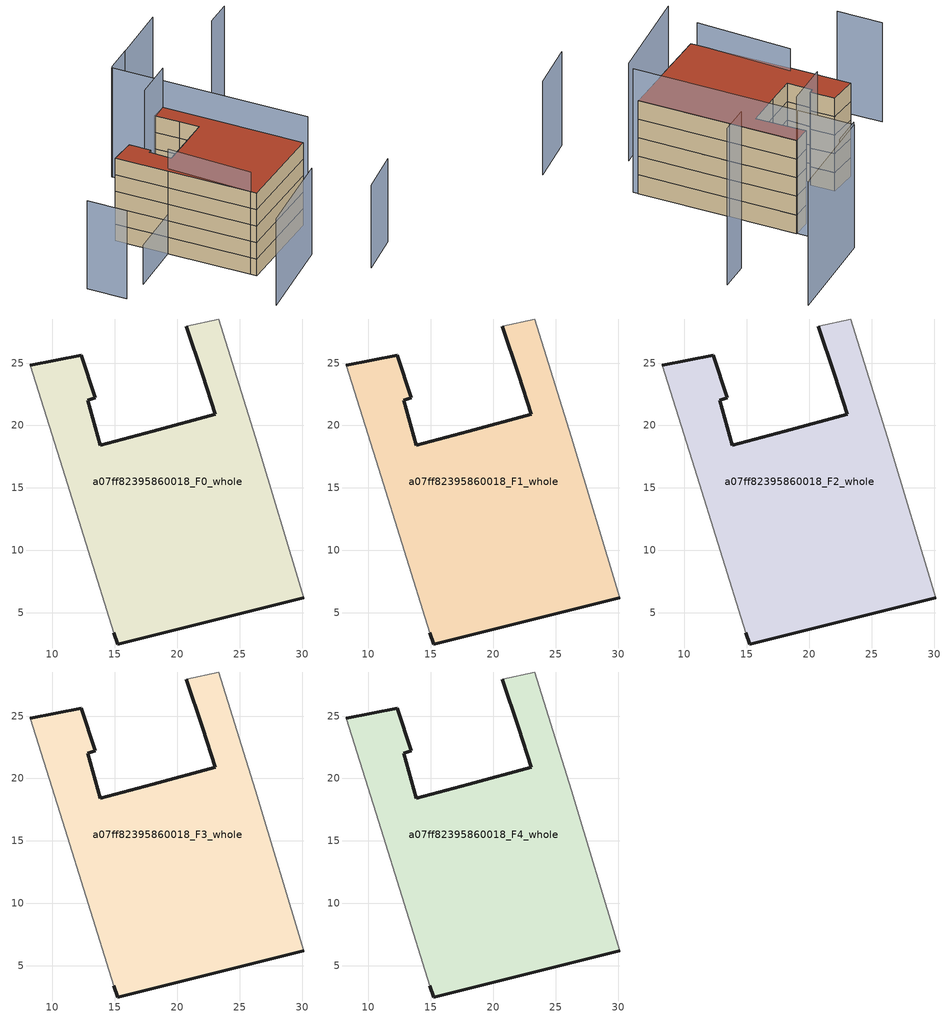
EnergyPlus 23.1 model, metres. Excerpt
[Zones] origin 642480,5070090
a07ff82395860018_F0_whole
 floor ground (EU_floor_Construction): 23.34,28.52 26.24,19.12 30.14,6.21 15.23,2.51 14.93,3.41 10.83,16.52 8.23,24.83 12.33,25.63 13.43,22.22 12.83,22.02 13.83,18.42 18.03,19.52 23.04,20.92 22.04,24.02 20.74,27.92 z0
 wall outside (EU_wall_Construction): 14.93,3.41 15.23,2.51 30.14,6.21 / 20.74,27.92 22.04,24.02 23.04,20.92 18.03,19.52 13.83,18.42 12.83,22.02 13.43,22.22 12.33,25.63 8.23,24.83 z0:3
 wall adiabatic (EU_wall_Construction): 8.23,24.83 10.83,16.52 14.93,3.41 / 30.14,6.21 26.24,19.12 23.34,28.52 20.74,27.92 z0:3
a07ff82395860018_F1_whole
 floor to a07ff82395860018_F0_whole (EU_floor_Construction): 23.34,28.52 26.24,19.12 30.14,6.21 15.23,2.51 14.93,3.41 10.83,16.52 8.23,24.83 12.33,25.63 13.43,22.22 12.83,22.02 13.83,18.42 18.03,19.52 23.04,20.92 22.04,24.02 20.74,27.92 z3
 wall outside (EU_wall_Construction): 14.93,3.41 15.23,2.51 30.14,6.21 / 20.74,27.92 22.04,24.02 23.04,20.92 18.03,19.52 13.83,18.42 12.83,22.02 13.43,22.22 12.33,25.63 8.23,24.83 z3:6
 wall adiabatic (EU_wall_Construction): 8.23,24.83 10.83,16.52 14.93,3.41 / 30.14,6.21 26.24,19.12 23.34,28.52 20.74,27.92 z3:6
a07ff82395860018_F2_whole
 floor to a07ff82395860018_F1_whole (EU_floor_Construction): 23.34,28.52 26.24,19.12 30.14,6.21 15.23,2.51 14.93,3.41 10.83,16.52 8.23,24.83 12.33,25.63 13.43,22.22 12.83,22.02 13.83,18.42 18.03,19.52 23.04,20.92 22.04,24.02 20.74,27.92 z6
 wall outside (EU_wall_Construction): 14.93,3.41 15.23,2.51 30.14,6.21 / 20.74,27.92 22.04,24.02 23.04,20.92 18.03,19.52 13.83,18.42 12.83,22.02 13.43,22.22 12.33,25.63 8.23,24.83 z6:9
 wall adiabatic (EU_wall_Construction): 8.23,24.83 10.83,16.52 14.93,3.41 / 30.14,6.21 26.24,19.12 23.34,28.52 20.74,27.92 z6:9
a07ff82395860018_F3_whole
 floor to a07ff82395860018_F2_whole (EU_floor_Construction): 23.34,28.52 26.24,19.12 30.14,6.21 15.23,2.51 14.93,3.41 10.83,16.52 8.23,24.83 12.33,25.63 13.43,22.22 12.83,22.02 13.83,18.42 18.03,19.52 23.04,20.92 22.04,24.02 20.74,27.92 z9
 wall outside (EU_wall_Construction): 14.93,3.41 15.23,2.51 30.14,6.21 / 20.74,27.92 22.04,24.02 23.04,20.92 18.03,19.52 13.83,18.42 12.83,22.02 13.43,22.22 12.33,25.63 8.23,24.83 z9:12
 wall adiabatic (EU_wall_Construction): 8.23,24.83 10.83,16.52 14.93,3.41 / 30.14,6.21 26.24,19.12 23.34,28.52 20.74,27.92 z9:12
a07ff82395860018_F4_whole
 floor to a07ff82395860018_F3_whole (EU_floor_Construction): 23.34,28.52 26.24,19.12 30.14,6.21 15.23,2.51 14.93,3.41 10.83,16.52 8.23,24.83 12.33,25.63 13.43,22.22 12.83,22.02 13.83,18.42 18.03,19.52 23.04,20.92 22.04,24.02 20.74,27.92 z12
 wall outside (EU_wall_Construction): 14.93,3.41 15.23,2.51 30.14,6.21 / 20.74,27.92 22.04,24.02 23.04,20.92 18.03,19.52 13.83,18.42 12.83,22.02 13.43,22.22 12.33,25.63 8.23,24.83 z12:15
 wall adiabatic (EU_wall_Construction): 8.23,24.83 10.83,16.52 14.93,3.41 / 30.14,6.21 26.24,19.12 23.34,28.52 20.74,27.92 z12:15
 roof outside (EU_roof_Construction): 30.14,6.21 26.24,19.12 23.34,28.52 20.74,27.92 22.04,24.02 23.04,20.92 18.03,19.52 13.83,18.42 12.83,22.02 13.43,22.22 12.33,25.63 8.23,24.83 10.83,16.52 14.93,3.41 15.23,2.51 z15
shading: 28.18,-9.13 35.17,-6.38 z0:15.1; 11.22,-5 25.04,0.07 z0:15.7; -4.35,19.42 -2.38,13.12 z0:16; 11.38,16.87 14.93,3.41 z0:18.6; 30.34,5.55 20.84,36.53 / 20.84,36.53 35.18,40.93 z0:19.9; 10.83,16.52 2.13,13.81 z0:7.1; 23.34,28.52 17.03,26.6 z0:22.1; 38.66,29.6 34.46,28.39 z0:25.2; 25.14,37.76 20.85,36.46 z0:20.2
[Building]
EU S2 Campaign: North Axis=0; Terrain=City; Solar Distribution=FullExterior
[Site:Location]
Lyon-Bron: Latitude=45.75; Longitude=5; Time Zone=1; Elevation=198
[SizingPeriod:WeatherFileDays]
AnnualSizingPeriod: Begin Month=1; Begin Day of Month=1; End Month=12; End Day of Month=31; Day of Week for Start Day=Monday; Use Weather File Daylight Saving Period=No; Use Weather File Rain and Snow Indicators=No
[MATERIAL]
EU_InternalMass_Material: Roughness=MediumRough; Thickness=0.1; Conductivity=1; Density=1800; Specific Heat=900; Thermal Absorptance=0.9; Solar Absorptance=0.7; Visible Absorptance=0.7
[MATERIAL:NOMASS] Roughness=MediumRough; Thermal Absorptance=0.9; Solar Absorptance=0.7; Visible Absorptance=0.7
Name | Thermal Resistance
EU_wall_NoMass | 0.776494
EU_roof_NoMass | 0.486893
EU_floor_NoMass | 0.421597
[CONSTRUCTION]
EU_wall_Construction: EU_wall_NoMass
EU_roof_Construction: EU_roof_NoMass
EU_floor_Construction: EU_floor_NoMass
EU_InternalMass_Construction: EU_InternalMass_Material
[ZONE] Type=1; Multiplier=1; Ceiling Height=autocalculate; Floor Area=autocalculate; Part of Total Floor Area=Yes
Name | Volume
a07ff82395860018_F0_whole | 878.591
a07ff82395860018_F1_whole; a07ff82395860018_F2_whole; a07ff82395860018_F3_whole; a07ff82395860018_F4_whole | 878.588
[INTERNALMASS] Construction=EU_InternalMass_Construction; Surface Area=292.863
Name | Zone or ZoneList
a07ff82395860018_F0_whole_EU_InternalMass | a07ff82395860018_F0_whole
a07ff82395860018_F1_whole_EU_InternalMass | a07ff82395860018_F1_whole
a07ff82395860018_F2_whole_EU_InternalMass | a07ff82395860018_F2_whole
a07ff82395860018_F3_whole_EU_InternalMass | a07ff82395860018_F3_whole
a07ff82395860018_F4_whole_EU_InternalMass | a07ff82395860018_F4_whole
[OTHEREQUIPMENT] Fuel Type=Electricity; Design Level Calculation Method=Watts/Area; Power per Zone Floor Area=1; Fraction Latent=0; Fraction Radiant=0; Fraction Lost=0; Carbon Dioxide Generation Rate=0; EndUse Subcategory=EU_Step8_InternalGains
Name | Zone or ZoneList or Space or SpaceList | Schedule
EU_Step8_InternalGain_a07ff82395860018_F0_whole_f000 | a07ff82395860018_F0_whole | EU_Step8_GainSchedule_a07ff82395860018_F0_whole_f000
EU_Step8_InternalGain_a07ff82395860018_F1_whole_f000 | a07ff82395860018_F1_whole | EU_Step8_GainSchedule_a07ff82395860018_F1_whole_f000
EU_Step8_InternalGain_a07ff82395860018_F2_whole_f000 | a07ff82395860018_F2_whole | EU_Step8_GainSchedule_a07ff82395860018_F2_whole_f000
EU_Step8_InternalGain_a07ff82395860018_F3_whole_f000 | a07ff82395860018_F3_whole | EU_Step8_GainSchedule_a07ff82395860018_F3_whole_f000
EU_Step8_InternalGain_a07ff82395860018_F4_whole_f000 | a07ff82395860018_F4_whole | EU_Step8_GainSchedule_a07ff82395860018_F4_whole_f000
[ZONEVENTILATION:DESIGNFLOWRATE] Schedule=EU_AlwaysOn; Design Flow Rate Calculation Method=AirChanges/Hour; Air Changes per Hour=0.693814; Ventilation Type=Natural; Fan Pressure Rise=0; Fan Total Efficiency=1; Constant Term Coefficient=1; Temperature Term Coefficient=0; Velocity Term Coefficient=0; Velocity Squared Term Coefficient=0; Minimum Indoor Temperature=-100; Maximum Indoor Temperature=100; Delta Temperature=-100; Minimum Outdoor Temperature=-100; Maximum Outdoor Temperature=100; Maximum Wind Speed=40
Name | Zone or ZoneList or Space or SpaceList
EU_ConstantAir_a07ff82395860018_F0_whole | a07ff82395860018_F0_whole
EU_ConstantAir_a07ff82395860018_F1_whole | a07ff82395860018_F1_whole
EU_ConstantAir_a07ff82395860018_F2_whole | a07ff82395860018_F2_whole
EU_ConstantAir_a07ff82395860018_F3_whole | a07ff82395860018_F3_whole
EU_ConstantAir_a07ff82395860018_F4_whole | a07ff82395860018_F4_whole
[HVACTEMPLATE:THERMOSTAT] Constant Heating Setpoint=20; Constant Cooling Setpoint=50
EU_HeatOnly_a07ff82395860018_F0_whole; EU_HeatOnly_a07ff82395860018_F1_whole; EU_HeatOnly_a07ff82395860018_F2_whole; EU_HeatOnly_a07ff82395860018_F3_whole; EU_HeatOnly_a07ff82395860018_F4_whole
[HVACTEMPLATE:ZONE:IDEALLOADSAIRSYSTEM] System Availability Schedule=EU_AlwaysOn; Maximum Heating Supply Air Temperature=50; Minimum Cooling Supply Air Temperature=13; Maximum Heating Supply Air Humidity Ratio=0.0156; Minimum Cooling Supply Air Humidity Ratio=0.0077; Heating Limit=NoLimit; Cooling Limit=NoLimit; Heating Availability Schedule=EU_AlwaysOn; Cooling Availability Schedule=EU_CoolingOff; Dehumidification Control Type=ConstantSensibleHeatRatio; Cooling Sensible Heat Ratio=0.7; Dehumidification Setpoint=60; Humidification Control Type=None; Humidification Setpoint=30; Outdoor Air Method=None; Outdoor Air Flow Rate per Person=0.00944; Outdoor Air Flow Rate per Zone Floor Area=0; Outdoor Air Flow Rate per Zone=0; Demand Controlled Ventilation Type=None; Outdoor Air Economizer Type=NoEconomizer; Heat Recovery Type=None; Sensible Heat Recovery Effectiveness=0.7; Latent Heat Recovery Effectiveness=0.65
Name | Template Thermostat
a07ff82395860018_F0_whole | EU_HeatOnly_a07ff82395860018_F0_whole
a07ff82395860018_F1_whole | EU_HeatOnly_a07ff82395860018_F1_whole
a07ff82395860018_F2_whole | EU_HeatOnly_a07ff82395860018_F2_whole
a07ff82395860018_F3_whole | EU_HeatOnly_a07ff82395860018_F3_whole
a07ff82395860018_F4_whole | EU_HeatOnly_a07ff82395860018_F4_whole
[SIZING:ZONE] Zone Cooling Design Supply Air Temperature Input Method=SupplyAirTemperature; Zone Cooling Design Supply Air Temperature=13; Zone Heating Design Supply Air Temperature Input Method=SupplyAirTemperature; Zone Heating Design Supply Air Temperature=50; Zone Cooling Design Supply Air Humidity Ratio=0.008; Zone Heating Design Supply Air Humidity Ratio=0.008; Cooling Design Air Flow Method=DesignDay; Cooling Design Air Flow Rate=0; Cooling Minimum Air Flow per Zone Floor Area=0.000762; Cooling Minimum Air Flow=0; Cooling Minimum Air Flow Fraction=0.2; Heating Design Air Flow Method=DesignDay; Heating Design Air Flow Rate=0; Heating Maximum Air Flow per Zone Floor Area=0.002032; Heating Maximum Air Flow=0.141576; Heating Maximum Air Flow Fraction=0.3; Account for Dedicated Outdoor Air System=No; Dedicated Outdoor Air System Control Strategy=NeutralSupplyAir; Dedicated Outdoor Air Low Setpoint Temperature for Design=autosize; Dedicated Outdoor Air High Setpoint Temperature for Design=autosize; Zone Load Sizing Method=Sensible Load Only No Latent Load; Zone Latent Cooling Design Supply Air Humidity Ratio Input Method=HumidityRatioDifference; Zone Cooling Design Supply Air Humidity Ratio Difference=0.005; Zone Latent Heating Design Supply Air Humidity Ratio Input Method=HumidityRatioDifference; Zone Humidification Design Supply Air Humidity Ratio Difference=0.005
a07ff82395860018_F0_whole; a07ff82395860018_F1_whole; a07ff82395860018_F2_whole; a07ff82395860018_F3_whole; a07ff82395860018_F4_whole
[SCHEDULE:CONSTANT]
Name | Hourly Value
EU_AlwaysOn | 1
EU_CoolingOff | 0
[SCHEDULE:FILE] Column Number=1; Rows to Skip at Top=0; Number of Hours of Data=8760; Column Separator=Comma; Interpolate to Timestep=No; Minutes per Item=60; Adjust Schedule for Daylight Savings=Yes
Name | File
EU_Step8_GainSchedule_a07ff82395860018_F0_whole_f000 | ../../schedules/a07ff82395860018/a07ff82395860018_F0_whole_f000_gain.csv
EU_Step8_GainSchedule_a07ff82395860018_F1_whole_f000 | ../../schedules/a07ff82395860018/a07ff82395860018_F1_whole_f000_gain.csv
EU_Step8_GainSchedule_a07ff82395860018_F2_whole_f000 | ../../schedules/a07ff82395860018/a07ff82395860018_F2_whole_f000_gain.csv
EU_Step8_GainSchedule_a07ff82395860018_F3_whole_f000 | ../../schedules/a07ff82395860018/a07ff82395860018_F3_whole_f000_gain.csv
EU_Step8_GainSchedule_a07ff82395860018_F4_whole_f000 | ../../schedules/a07ff82395860018/a07ff82395860018_F4_whole_f000_gain.csv
